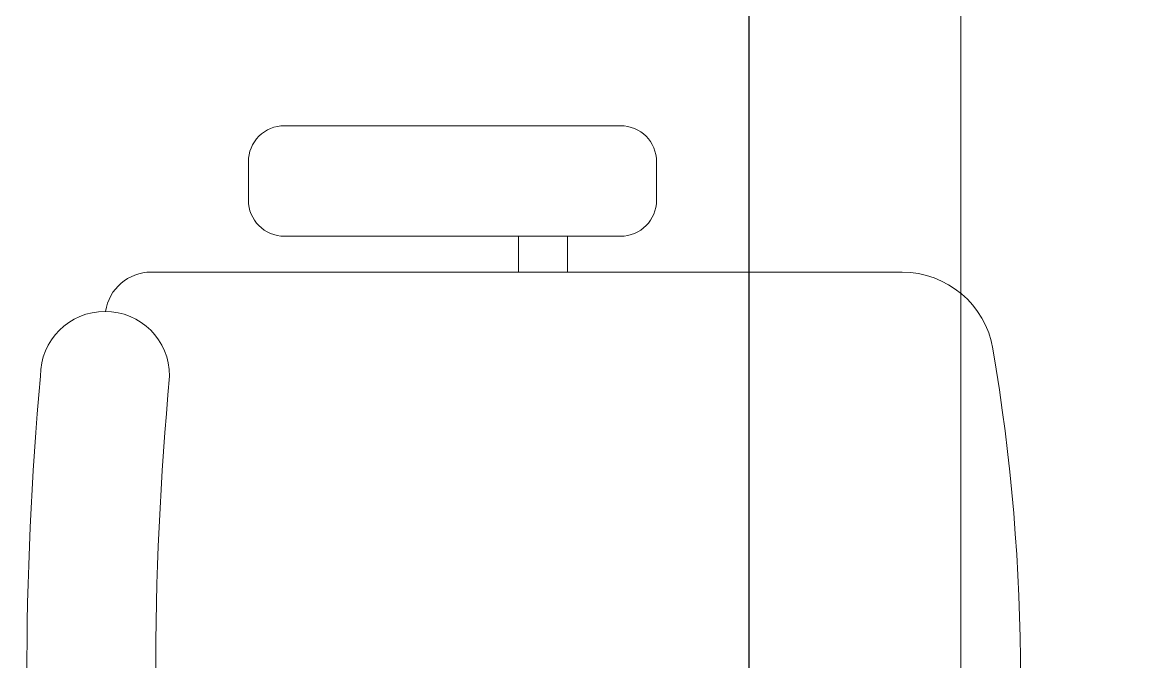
# Model space of a CAD drawing. Header units: metres. Extents: x -18745 to 220762, y -1579758 to -1356048.
# Drawn here: x 114618 to 115223, y -1466392 to -1466045 of the extents above; entities that cross this region are included whole.
import ezdxf

# ---------------------------------------------------------------- set-up
doc = ezdxf.new("R2010")
doc.units = ezdxf.units.M
doc.layers.get('0').update_dxf_attribs({"lineweight": 0})
doc.layers.add('A-100 - Copy$0$axes', color=8, linetype='Continuous')
doc.layers.add('A-100 - Copy$0$Medical Equipment and Furniture', color=8, linetype='Continuous', lineweight=0)

# ---------------------------------------------------------------- blocks, each defined once
blk = doc.blocks.new('A-100 - Copy$0$GF21018-P')
for p, q in [((-0.2207, 0.47563), (-0.2207, 0.0675)), ((-0.2806, 0.34221), (-0.25983, 0.34221)), ((-0.30021, 0.32259), (-0.30021, 0.14)), ((-0.24021, 0.32259), (-0.24021, 0.14)), ((-0.24021, 0.29372), (-0.2207, 0.29372)), ((-0.24021, 0.26708), (-0.2207, 0.26708)), ((-0.2806, 0.12039), (-0.25983, 0.12039))]:
    blk.add_line(p, q)
for centre, radius, start, end in [((-0.0001, -0.52948), 1.06948, 80.36712, 99.63288), ((-0.1707, 0.47563), 0.05, 99.63288, 180), ((-0.2806, 0.32259), 0.01962, 90, 180), ((-0.25983, 0.32259), 0.01962, 360, 90), ((-0.2806, 0.14), 0.01962, 180, 270), ((-0.25983, 0.14), 0.01962, 270, 360), ((-0.16429, 0.0425), 0.03511, 90, 270), ((0, 1.84674), 1.77674, 264.69456, 275.30527), ((-0.1957, 0.0675), 0.025, 180, 261.47208), ((0, 1.83136), 1.83136, 264.85322, 275.14698)]:
    blk.add_arc(centre, radius, start, end)
blk = doc.blocks.new('A-100 - Copy')
at = {"layer": 'A-100 - Copy$0$axes'}
blk.add_line((115013.28, -1477297.37, 0), (115013.28, -1366771.86, 0), dxfattribs=at)
at = {"layer": 'A-100 - Copy$0$Medical Equipment and Furniture', "elevation": 1.24}
blk.add_lwpolyline([(115828.28, -1465372.69), (115828.28, -1469372.69), (115128.28, -1469372.69), (115128.28, -1465372.69), (115828.28, -1465372.69)], dxfattribs=at)
at = {"layer": 'A-100 - Copy$0$Medical Equipment and Furniture', "extrusion": (-7.77426e-06, 2.24021e-05, 1), "xscale": 1000.000000000003, "yscale": 1000.000000000003, "zscale": 1000.000000000003, "rotation": 269.9985892449479}
blk.add_blockref('A-100 - Copy$0$GF21018-P', (114620.73, -1466401.15, -32.51), dxfattribs=at)

msp = doc.modelspace()

# ---------------------------------------------------------------- block references
msp.add_blockref('A-100 - Copy', (0, 0))

doc.saveas('drawing.dxf')
